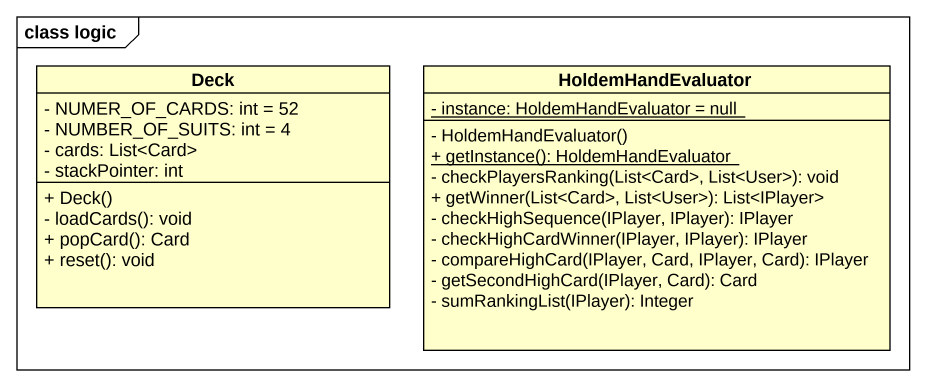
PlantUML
@startuml
mainframe class logic
hide circle
hide empty members
skinparam classAttributeIconSize 0
class Deck {
  - NUMER_OF_CARDS: int = 52
  - NUMBER_OF_SUITS: int = 4
  - cards: List<Card>
  - stackPointer: int
  + Deck()
  - loadCards(): void
  + popCard(): Card
  + reset(): void
}
class HoldemHandEvaluator {
  {static} - instance: HoldemHandEvaluator = null
  - HoldemHandEvaluator()
  {static} + getInstance(): HoldemHandEvaluator
  - checkPlayersRanking(List<Card>, List<User>): void
  + getWinner(List<Card>, List<User>): List<IPlayer>
  - checkHighSequence(IPlayer, IPlayer): IPlayer
  - checkHighCardWinner(IPlayer, IPlayer): IPlayer
  - compareHighCard(IPlayer, Card, IPlayer, Card): IPlayer
  - getSecondHighCard(IPlayer, Card): Card
  - sumRankingList(IPlayer): Integer
}
@enduml
